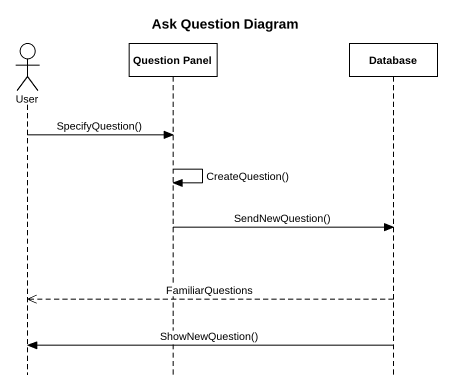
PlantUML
@startuml
title Ask Question Diagram
hide footbox
actor User
participant "Question Panel" as Question_Panel
participant "Database" as Database_

User -> Question_Panel : SpecifyQuestion()
Question_Panel -> Question_Panel : CreateQuestion()
Question_Panel -> Database_ : SendNewQuestion()
Database_ -->> User : FamiliarQuestions
Database_ -> User : ShowNewQuestion()
@enduml
